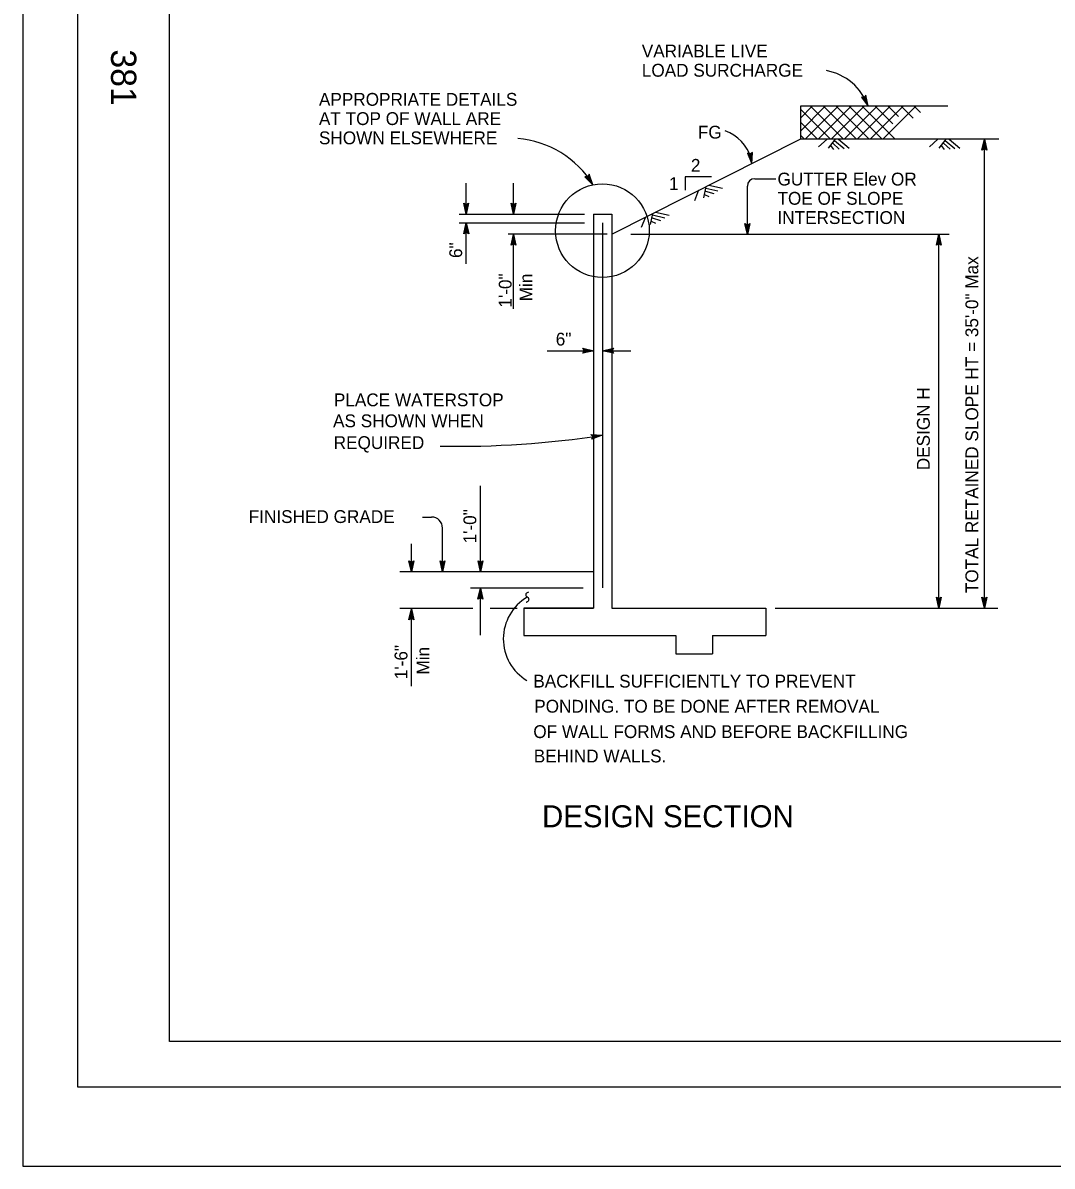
# Model space of a CAD drawing. Extents: x -894 to 866, y -472 to 714.
# Drawn here: x -894 to -333, y -472 to 151 of the extents above; entities that cross this region are included whole.
import ezdxf

# ---------------------------------------------------------------- set-up
doc = ezdxf.new("R2010")
doc.units = 0
for name, color, linetype in [('border_PLOTTING-ELEMENTS', 7, 'Continuous'), ('border_rw_22x34_Cut_Lines', 7, 'Continuous'), ('border_SHEET', 7, 'Continuous'), ('border_WITHIN-BORDER-anno', 7, 'Continuous'), ('pp_PRESENTATION', 7, 'Continuous'), ('rd_PROFILE-OG', 7, 'Continuous'), ('str_Concrete-A', 7, 'Continuous'), ('str_Hatching-A', 7, 'Continuous'), ('str_Misc-Steel-A', 7, 'Continuous'), ('str_Text-A', 7, 'Continuous')]:
    doc.layers.add(name, color=color, linetype=linetype)

msp = doc.modelspace()

# ---------------------------------------------------------------- linework, layer by layer
at = {"layer": 'border_PLOTTING-ELEMENTS'}
for points in [[(-894.04, -472.42), (865.96, -472.42), (865.96, 713.58), (-894.04, 713.58)], [(-864.04, 670.58), (835.96, 670.58), (835.96, -429.42), (-864.04, -429.42)]]:
    msp.add_lwpolyline(points, close=True, dxfattribs=at)
at = {"layer": 'border_rw_22x34_Cut_Lines'}
msp.add_lwpolyline([(-864.04, 670.58), (835.96, 670.58), (835.96, -429.42), (-864.04, -429.42)], close=True, dxfattribs=at)
at = {"layer": 'border_SHEET'}
for p, q in [((-814.04, -404.42), (-814.04, 645.58)), ((810.96, -404.42), (-814.04, -404.42))]:
    msp.add_line(p, q, dxfattribs=at)
at = {"layer": 'pp_PRESENTATION'}
msp.add_circle((-577.96, 37.87), 25.55, dxfattribs=at)
at = {"layer": 'rd_PROFILE-OG'}
for p, q in [((-361.74, 87.81), (-470.02, 87.81)), ((-455.41, 87.78), (-460.04, 83.65)), ((-451.01, 87.75), (-454.83, 82.88)), ((-449.23, 87.73), (-443.37, 82.9)), ((-395, 87.78), (-399.63, 83.65)), ((-390.6, 87.75), (-394.43, 82.88)), ((-388.82, 87.73), (-382.96, 82.9)), ((-453.61, 84.28), (-451.94, 82.22)), ((-452.35, 85.67), (-448.77, 82.42)), ((-451.39, 87.02), (-446.15, 82.7)), ((-393.21, 84.28), (-391.53, 82.22)), ((-391.94, 85.67), (-388.36, 82.42)), ((-390.98, 87.02), (-385.74, 82.7)), ((-519.96, 62.69), (-512.56, 61.02)), ((-525.51, 59.96), (-527.79, 54.19)), ((-521.57, 61.91), (-522.79, 55.84)), ((-522.33, 57.64), (-519.91, 56.56)), ((-521.83, 59.46), (-517.17, 58.16)), ((-521.57, 61.09), (-514.96, 59.59)), ((-554.55, 45.33), (-556.83, 39.56)), ((-550.61, 47.28), (-551.84, 41.21)), ((-550.87, 44.83), (-546.21, 43.53)), ((-550.62, 46.46), (-544, 44.96)), ((-549.01, 48.06), (-541.61, 46.39)), ((-551.38, 43.01), (-548.95, 41.93)), ((-688.47, -148.01), (-582.88, -148.01))]:
    msp.add_line(p, q, dxfattribs=at)
msp.add_lwpolyline([(-572.88, 36.01), (-470.06, 87.8)], dxfattribs=at)
at = {"layer": 'str_Concrete-A'}
for p, q in [((-582.88, 46.99), (-582.88, -168.01)), ((-582.88, 46.99), (-572.88, 46.99)), ((-572.88, 46.99), (-572.88, -168.01)), ((-620.88, -167.91), (-582.88, -167.91)), ((-620.88, -168.01), (-620.88, -183.01)), ((-620.88, -168.01), (-582.88, -168.01)), ((-572.88, -168.01), (-488.88, -168.01)), ((-488.88, -168.01), (-488.88, -183.01)), ((-620.88, -183.01), (-537.88, -183.01)), ((-537.88, -183.01), (-537.88, -193.01)), ((-517.88, -183.01), (-517.88, -193.01)), ((-517.88, -183.01), (-488.88, -183.01)), ((-537.88, -193.01), (-517.88, -193.01))]:
    msp.add_line(p, q, dxfattribs=at)
at = {"layer": 'str_Hatching-A'}
for p, q in [((-470.02, 105.81), (-470.02, 87.81)), ((-470.02, 99.3), (-463.52, 105.81)), ((-470.02, 92.23), (-456.44, 105.81)), ((-389.5, 105.81), (-470.02, 105.81)), ((-395.02, 105.81), (-470.02, 105.81)), ((-395.02, 105.81), (-470.02, 105.81)), ((-453.62, 87.81), (-470.02, 104.21)), ((-467.37, 87.81), (-449.37, 105.81)), ((-446.55, 87.81), (-464.55, 105.81)), ((-460.3, 87.81), (-442.3, 105.81)), ((-439.48, 87.81), (-457.48, 105.81)), ((-453.23, 87.81), (-435.23, 105.81)), ((-432.4, 87.81), (-450.4, 105.81)), ((-446.16, 87.81), (-428.16, 105.81)), ((-425.33, 87.81), (-443.33, 105.81)), ((-439.09, 87.81), (-421.09, 105.81)), ((-418.26, 87.81), (-436.26, 105.81)), ((-432.02, 87.81), (-414.02, 105.81)), ((-419.59, 96.21), (-429.19, 105.81)), ((-424.95, 87.81), (-406.95, 105.81)), ((-416.54, 100.23), (-422.12, 105.81)), ((-408.43, 99.19), (-415.05, 105.81)), ((-404.46, 102.29), (-407.98, 105.81)), ((-460.69, 87.81), (-470.02, 97.14)), ((-467.76, 87.81), (-470.02, 90.07))]:
    msp.add_line(p, q, dxfattribs=at)
at = {"layer": 'str_Misc-Steel-A'}
msp.add_line((-577.88, 42.14), (-577.88, -157.01), dxfattribs=at)
at = {"layer": 'str_Text-A'}
for p, q in [((-435.15, 110.51), (-436.71, 110.67)), ((-436.71, 110.67), (-436.71, 110.67)), ((-436.71, 110.67), (-432.94, 105.81)), ((-436.29, 110.62), (-433.53, 107.06)), ((-435.87, 110.56), (-434.12, 108.31)), ((-435.48, 110.55), (-434.71, 109.56)), ((-434.29, 111.8), (-435.15, 110.51)), ((-434.71, 109.56), (-434.98, 110.76)), ((-434.12, 108.31), (-434.75, 111.13)), ((-433.53, 107.07), (-434.52, 111.44)), ((-432.94, 105.81), (-434.29, 111.8)), ((-434.29, 111.8), (-434.29, 111.8)), ((-432.94, 105.81), (-432.94, 105.81)), ((-370.98, 81.81), (-369.64, 87.81)), ((-369.64, -168.01), (-369.64, 87.81)), ((-369.64, 87.81), (-369.64, 87.81)), ((-369.64, 87.81), (-368.31, 81.81)), ((-369.64, 82.61), (-370.98, 81.81)), ((-370.98, 81.81), (-370.98, 81.81)), ((-370.62, 82.02), (-369.64, 86.43)), ((-370.26, 82.26), (-369.64, 85.04)), ((-369.91, 82.43), (-369.64, 83.66)), ((-369.64, 85.04), (-369.01, 82.22)), ((-369.64, 83.66), (-369.37, 82.45)), ((-368.31, 81.81), (-369.64, 82.61)), ((-369.63, 86.42), (-368.67, 82.04)), ((-368.31, 81.81), (-368.31, 81.81)), ((-497.34, 79.55), (-498.8, 80.09)), ((-498.8, 80.09), (-498.8, 80.09)), ((-498.8, 80.09), (-496.41, 74.43)), ((-498.41, 79.94), (-496.66, 75.79)), ((-498.02, 79.78), (-496.91, 77.15)), ((-497.65, 79.67), (-497.16, 78.51)), ((-496.18, 80.57), (-497.34, 79.55)), ((-497.16, 78.51), (-497.11, 79.74)), ((-496.91, 77.15), (-496.8, 80.04)), ((-496.66, 75.8), (-496.49, 80.27)), ((-496.41, 74.43), (-496.18, 80.57)), ((-496.18, 80.57), (-496.18, 80.57)), ((-585.27, 68.65), (-585.95, 67.25)), ((-583.11, 62.9), (-585.27, 68.65)), ((-585.27, 68.65), (-585.27, 68.65)), ((-496.41, 74.43), (-496.41, 74.43)), ((-652.24, 46.99), (-652.24, 63.75)), ((-626.44, 46.99), (-626.44, 63.75)), ((-585.95, 67.25), (-587.51, 67.19)), ((-587.51, 67.19), (-587.51, 67.19)), ((-587.51, 67.19), (-583.11, 62.9)), ((-587.09, 67.21), (-583.86, 64.05)), ((-586.66, 67.21), (-584.62, 65.21)), ((-586.28, 67.25), (-585.38, 66.37)), ((-585.38, 66.37), (-585.81, 67.53)), ((-584.62, 65.21), (-585.64, 67.92)), ((-583.87, 64.07), (-585.44, 68.26)), ((-583.11, 62.9), (-583.11, 62.9)), ((-494.91, 66.26), (-483.42, 66.26)), ((-498.91, 35.77), (-498.91, 62.26)), ((-652.28, 46.92), (-653.61, 52.92)), ((-653.61, 52.92), (-653.61, 52.92)), ((-653.61, 52.92), (-652.28, 52.12)), ((-652.29, 48.31), (-653.26, 52.68)), ((-652.28, 49.68), (-652.91, 52.51)), ((-652.28, 51.06), (-652.55, 52.27)), ((-652.28, 52.12), (-650.94, 52.92)), ((-650.94, 52.92), (-652.28, 46.92)), ((-651.3, 52.7), (-652.28, 48.3)), ((-651.66, 52.47), (-652.28, 49.68)), ((-652.01, 52.29), (-652.28, 51.06)), ((-650.94, 52.92), (-650.94, 52.92)), ((-626.44, 46.97), (-627.77, 52.97)), ((-627.77, 52.97), (-627.77, 52.97)), ((-627.77, 52.97), (-626.44, 52.17)), ((-626.44, 48.36), (-627.41, 52.74)), ((-626.44, 49.74), (-627.06, 52.56)), ((-626.44, 51.12), (-626.7, 52.33)), ((-626.44, 52.17), (-625.1, 52.97)), ((-625.1, 52.97), (-626.44, 46.97)), ((-625.46, 52.76), (-626.44, 48.35)), ((-625.82, 52.52), (-626.44, 49.74)), ((-626.16, 52.35), (-626.44, 51.12)), ((-625.1, 52.97), (-625.1, 52.97)), ((-656.09, 46.99), (-587.72, 46.99)), ((-652.28, 46.92), (-652.28, 46.92)), ((-626.44, 46.97), (-626.44, 46.97)), ((-656.09, 42.14), (-587.72, 42.14)), ((-653.58, 36.14), (-652.24, 42.14)), ((-653.23, 36.36), (-652.24, 40.76)), ((-652.87, 36.59), (-652.25, 39.38)), ((-652.52, 36.77), (-652.25, 37.99)), ((-652.25, 39.38), (-651.62, 36.55)), ((-652.25, 37.99), (-651.98, 36.79)), ((-652.24, 19.84), (-652.24, 42.14)), ((-652.24, 42.14), (-652.24, 42.14)), ((-652.24, 42.14), (-650.91, 36.14)), ((-652.24, 40.75), (-651.27, 36.37)), ((-498.91, 35.77), (-500.24, 41.77)), ((-500.24, 41.77), (-500.24, 41.77)), ((-500.24, 41.77), (-498.91, 40.97)), ((-498.91, 37.16), (-499.88, 41.54)), ((-498.91, 38.53), (-499.53, 41.36)), ((-498.91, 39.91), (-499.17, 41.12)), ((-498.91, 40.97), (-497.57, 41.77)), ((-497.57, 41.77), (-498.91, 35.77)), ((-497.93, 41.55), (-498.91, 37.15)), ((-498.29, 41.32), (-498.91, 38.53)), ((-498.63, 41.14), (-498.91, 39.91)), ((-497.57, 41.77), (-497.57, 41.77)), ((-652.24, 36.94), (-653.58, 36.14)), ((-653.58, 36.14), (-653.58, 36.14)), ((-650.91, 36.14), (-652.24, 36.94)), ((-650.91, 36.14), (-650.91, 36.14)), ((-629.33, 36.11), (-575.3, 36.11)), ((-627.78, 29.9), (-626.44, 35.9)), ((-627.42, 30.12), (-626.44, 34.52)), ((-627.06, 30.36), (-626.44, 33.14)), ((-626.72, 30.53), (-626.44, 31.76)), ((-626.44, 35.9), (-626.44, 35.9)), ((-626.44, 35.9), (-625.11, 29.9)), ((-626.44, -4.74), (-626.44, 35.63)), ((-626.44, 34.51), (-625.47, 30.14)), ((-626.44, 33.14), (-625.82, 30.32)), ((-626.44, 31.76), (-626.18, 30.55)), ((-562.38, 35.99), (-388.86, 35.99)), ((-498.91, 35.77), (-498.91, 35.77)), ((-395.82, 29.96), (-394.48, 35.96)), ((-395.47, 30.17), (-394.49, 34.58)), ((-395.11, 30.41), (-394.49, 33.19)), ((-394.76, 30.58), (-394.49, 31.81)), ((-394.49, 33.19), (-393.86, 30.37)), ((-394.49, 31.81), (-394.22, 30.6)), ((-394.48, -168.01), (-394.48, 35.96)), ((-394.48, 35.96), (-394.48, 35.96)), ((-394.48, 35.96), (-393.15, 29.96)), ((-394.48, 34.57), (-393.51, 30.19)), ((-626.44, 30.7), (-627.78, 29.9)), ((-627.78, 29.9), (-627.78, 29.9)), ((-625.11, 29.9), (-626.44, 30.7)), ((-625.11, 29.9), (-625.11, 29.9)), ((-394.48, 30.76), (-395.82, 29.96)), ((-395.82, 29.96), (-395.82, 29.96)), ((-393.15, 29.96), (-394.48, 30.76)), ((-393.15, 29.96), (-393.15, 29.96)), ((-608.04, -27.6), (-582.66, -27.6)), ((-587.86, -27.6), (-588.66, -26.26)), ((-588.66, -26.26), (-588.66, -26.26)), ((-588.66, -26.26), (-582.66, -27.6)), ((-582.66, -27.6), (-588.66, -28.93)), ((-588.66, -28.93), (-587.86, -27.6)), ((-588.66, -28.93), (-588.66, -28.93)), ((-588.45, -26.62), (-584.04, -27.6)), ((-584.05, -27.61), (-588.43, -28.57)), ((-585.43, -27.6), (-588.25, -28.23)), ((-588.21, -26.98), (-585.43, -27.6)), ((-588.04, -27.33), (-586.81, -27.6)), ((-586.81, -27.6), (-588.02, -27.87)), ((-582.66, -27.6), (-582.66, -27.6)), ((-577.88, -27.6), (-571.88, -26.27)), ((-571.88, -28.94), (-577.88, -27.6)), ((-577.88, -27.6), (-577.88, -27.6)), ((-577.88, -27.6), (-562.53, -27.6)), ((-572.09, -28.59), (-576.5, -27.6)), ((-576.49, -27.6), (-572.11, -26.63)), ((-575.11, -27.61), (-572.29, -26.98)), ((-572.33, -28.23), (-575.11, -27.61)), ((-573.73, -27.61), (-572.52, -27.34)), ((-572.5, -27.88), (-573.73, -27.61)), ((-571.88, -26.27), (-572.68, -27.6)), ((-572.68, -27.6), (-571.88, -28.94)), ((-571.88, -26.27), (-571.88, -26.27)), ((-571.88, -28.94), (-571.88, -28.94)), ((-583.2, -74.47), (-584.2, -73.27)), ((-584.2, -73.27), (-584.2, -73.27)), ((-584.2, -73.27), (-578.06, -73.67)), ((-583.93, -73.58), (-579.43, -73.88)), ((-578.06, -73.67), (-583.79, -75.9)), ((-583.79, -75.9), (-583.2, -74.47)), ((-583.64, -73.9), (-580.79, -74.09)), ((-579.44, -73.88), (-583.61, -75.51)), ((-580.79, -74.09), (-583.49, -75.14)), ((-583.41, -74.22), (-582.16, -74.3)), ((-582.16, -74.3), (-583.31, -74.75)), ((-578.06, -73.67), (-578.06, -73.67)), ((-583.79, -75.9), (-583.79, -75.9)), ((-644.49, -148.21), (-644.49, -101.23)), ((-676.06, -118.32), (-671.16, -118.32)), ((-665.16, -148.21), (-665.16, -124.32)), ((-682.17, -148.21), (-682.17, -132.87)), ((-682.17, -148.21), (-683.49, -142.21)), ((-683.49, -142.21), (-683.49, -142.21)), ((-683.49, -142.21), (-682.17, -143.01)), ((-682.17, -146.82), (-683.14, -142.44)), ((-682.16, -145.44), (-682.79, -142.62)), ((-682.16, -144.06), (-682.43, -142.85)), ((-682.17, -143.01), (-680.82, -142.21)), ((-680.82, -142.21), (-682.17, -148.21)), ((-681.18, -142.42), (-682.16, -146.83)), ((-681.54, -142.66), (-682.16, -145.44)), ((-681.89, -142.83), (-682.16, -144.06)), ((-680.82, -142.21), (-680.82, -142.21)), ((-665.16, -148.21), (-666.49, -142.21)), ((-666.49, -142.21), (-666.49, -142.21)), ((-666.49, -142.21), (-665.16, -143.01)), ((-665.16, -146.82), (-666.13, -142.44)), ((-665.16, -145.44), (-665.78, -142.62)), ((-665.16, -144.06), (-665.42, -142.85)), ((-665.16, -143.01), (-663.82, -142.21)), ((-663.82, -142.21), (-665.16, -148.21)), ((-664.18, -142.42), (-665.16, -146.83)), ((-664.53, -142.66), (-665.16, -145.44)), ((-664.88, -142.83), (-665.16, -144.06)), ((-663.82, -142.21), (-663.82, -142.21)), ((-644.49, -148.21), (-645.82, -142.21)), ((-645.82, -142.21), (-645.82, -142.21)), ((-645.82, -142.21), (-644.49, -143.01)), ((-644.5, -146.82), (-645.46, -142.44)), ((-644.49, -145.44), (-645.12, -142.62)), ((-644.49, -144.06), (-644.76, -142.85)), ((-644.49, -143.01), (-643.15, -142.21)), ((-643.15, -142.21), (-644.49, -148.21)), ((-643.51, -142.42), (-644.49, -146.83)), ((-643.87, -142.66), (-644.49, -145.44)), ((-644.22, -142.83), (-644.49, -144.06)), ((-643.15, -142.21), (-643.15, -142.21)), ((-682.17, -148.21), (-682.17, -148.21)), ((-665.16, -148.21), (-665.16, -148.21)), ((-644.49, -148.21), (-644.49, -148.21)), ((-649.83, -157.01), (-588.5, -157.01)), ((-645.83, -163.13), (-644.49, -157.13)), ((-645.48, -162.91), (-644.49, -158.51)), ((-645.12, -162.68), (-644.5, -159.89)), ((-644.77, -162.5), (-644.5, -161.27)), ((-644.5, -159.89), (-643.87, -162.71)), ((-644.5, -161.27), (-644.23, -162.48)), ((-644.49, -182.7), (-644.49, -157.13)), ((-644.49, -157.13), (-644.49, -157.13)), ((-644.49, -157.13), (-643.16, -163.13)), ((-644.49, -158.52), (-643.52, -162.89)), ((-394.48, -168.01), (-395.81, -162.01)), ((-395.81, -162.01), (-395.81, -162.01)), ((-395.81, -162.01), (-394.48, -162.81)), ((-394.48, -162.81), (-393.14, -162.01)), ((-393.14, -162.01), (-394.48, -168.01)), ((-393.14, -162.01), (-393.14, -162.01)), ((-369.64, -168.01), (-370.97, -162.01)), ((-370.97, -162.01), (-370.97, -162.01)), ((-370.97, -162.01), (-369.64, -162.81)), ((-369.64, -162.81), (-368.3, -162.01)), ((-368.3, -162.01), (-369.64, -168.01)), ((-368.3, -162.01), (-368.3, -162.01)), ((-688.47, -168.01), (-648.64, -168.01)), ((-644.49, -162.33), (-645.83, -163.13)), ((-645.83, -163.13), (-645.83, -163.13)), ((-643.16, -163.13), (-644.49, -162.33)), ((-643.16, -163.13), (-643.16, -163.13)), ((-639.13, -168.01), (-624.55, -168.01)), ((-483.82, -168.01), (-362.37, -168.01)), ((-394.49, -166.62), (-395.46, -162.24)), ((-394.48, -165.24), (-395.11, -162.42)), ((-394.48, -163.86), (-394.75, -162.65)), ((-393.5, -162.22), (-394.48, -166.63)), ((-393.86, -162.46), (-394.48, -165.24)), ((-394.21, -162.63), (-394.48, -163.86)), ((-394.48, -168.01), (-394.48, -168.01)), ((-369.64, -166.62), (-370.61, -162.24)), ((-369.63, -165.24), (-370.26, -162.42)), ((-369.63, -163.86), (-369.9, -162.65)), ((-368.65, -162.22), (-369.64, -166.63)), ((-369.64, -168.01), (-369.64, -168.01)), ((-369.01, -162.46), (-369.63, -165.24)), ((-369.36, -162.63), (-369.63, -163.86)), ((-683.5, -174.43), (-682.17, -168.43)), ((-682.17, -173.63), (-683.5, -174.43)), ((-683.5, -174.43), (-683.5, -174.43)), ((-683.15, -174.21), (-682.17, -169.81)), ((-682.79, -173.98), (-682.17, -171.19)), ((-682.44, -173.8), (-682.17, -172.57)), ((-682.17, -210.58), (-682.17, -168.43)), ((-682.17, -168.43), (-682.17, -168.43)), ((-682.17, -168.43), (-680.83, -174.43)), ((-682.17, -171.19), (-681.54, -174.01)), ((-682.17, -172.57), (-681.9, -173.78)), ((-680.83, -174.43), (-682.17, -173.63)), ((-682.16, -169.82), (-681.19, -174.19)), ((-680.84, -174.43), (-680.84, -174.43))]:
    msp.add_line(p, q, dxfattribs=at)
msp.add_lwpolyline([(-518.51, 67.21), (-532.83, 67.21), (-532.83, 60)], dxfattribs=at)
for centre, radius, start, end in [((-461.63, 95.21), 30.59, 20.2821, 79.0247), ((-628.06, 35.7), 52.54, 31.1813, 85.74553), ((-518.7, 70.71), 22.95, 17.21312, 70.49619), ((-494.91, 62.26), 4, 90, 180), ((-656.01, 426.58), 506.29, 268.826, 278.85638), ((-671.16, -124.32), 6, 0, 90), ((-605.58, -184.82), 26.43, 120.408, 239.23087)]:
    msp.add_arc(centre, radius, start, end, dxfattribs=at)
msp.add_spline([(-618.37, -159.3), (-619.06, -159.64), (-619.68, -160.13), (-619.68, -161.1), (-619.27, -161.65), (-618.78, -161.99), (-618.23, -162.69), (-618.23, -163.58), (-618.51, -164.14), (-618.92, -164.55), (-619.34, -164.83), (-619.47, -164.97)], degree=3, dxfattribs=at)

# ---------------------------------------------------------------- texts
at = {"layer": 'border_WITHIN-BORDER-anno'}
msp.add_text('381', height=13.779, rotation=270, dxfattribs=at).set_placement((-845.95, 136.78))
at = {"layer": 'str_Text-A'}
for s, height, p in [('VARIABLE LIVE', 7, (-556.49, 132.4)), ('LOAD SURCHARGE', 7, (-556.49, 121.9)), ('APPROPRIATE DETAILS', 7, (-732.57, 106.03)), ('AT TOP OF WALL ARE', 7, (-732.57, 95.53)), ('FG', 7, (-525.92, 88.13)), ('SHOWN ELSEWHERE', 7, (-732.57, 85.03)), ('2', 7, (-529.71, 70.03)), ('GUTTER Elev OR', 6.9999, (-482.48, 62.54)), ('1', 7, (-541.63, 60.08)), ('TOE OF SLOPE', 6.9999, (-482.48, 52.04)), ('INTERSECTION', 6.9999, (-482.48, 41.54)), ('6"', 7, (-603.42, -24.78)), ('PLACE WATERSTOP', 7, (-724.42, -57.91)), ('AS SHOWN WHEN ', 7, (-724.87, -69.34)), ('REQUIRED', 7, (-724.52, -81.22)), ('FINISHED GRADE', 7, (-770.86, -121.58)), ('BACKFILL SUFFICIENTLY TO PREVENT', 7, (-615.65, -211.33)), ('PONDING. TO BE DONE AFTER REMOVAL', 7, (-615.15, -225.04)), ('OF WALL FORMS AND BEFORE BACKFILLING', 7, (-615.65, -238.89)), ('BEHIND WALLS.', 7, (-615.41, -252.19)), ('DESIGN SECTION', 12, (-610.9, -287.57))]:
    msp.add_text(s, height=height, dxfattribs=at).set_placement(p)
for s, height, p in [('6"', 7, (-654.47, 22.99)), ('TOTAL RETAINED SLOPE HT = 35\'-0" Max', 6.9999, (-372.98, -159.86)), ('1\'-0"', 7, (-627.48, -4.06)), ('Min', 7, (-616.17, -0.62)), ('DESIGN H', 7, (-399.42, -92.79)), ('1\'-0"', 7, (-646.75, -132.7)), ('1\'-6"', 7, (-684.31, -206.76)), ('Min', 7, (-672.31, -204.27))]:
    msp.add_text(s, height=height, rotation=90, dxfattribs=at).set_placement(p)

doc.saveas('drawing.dxf')
